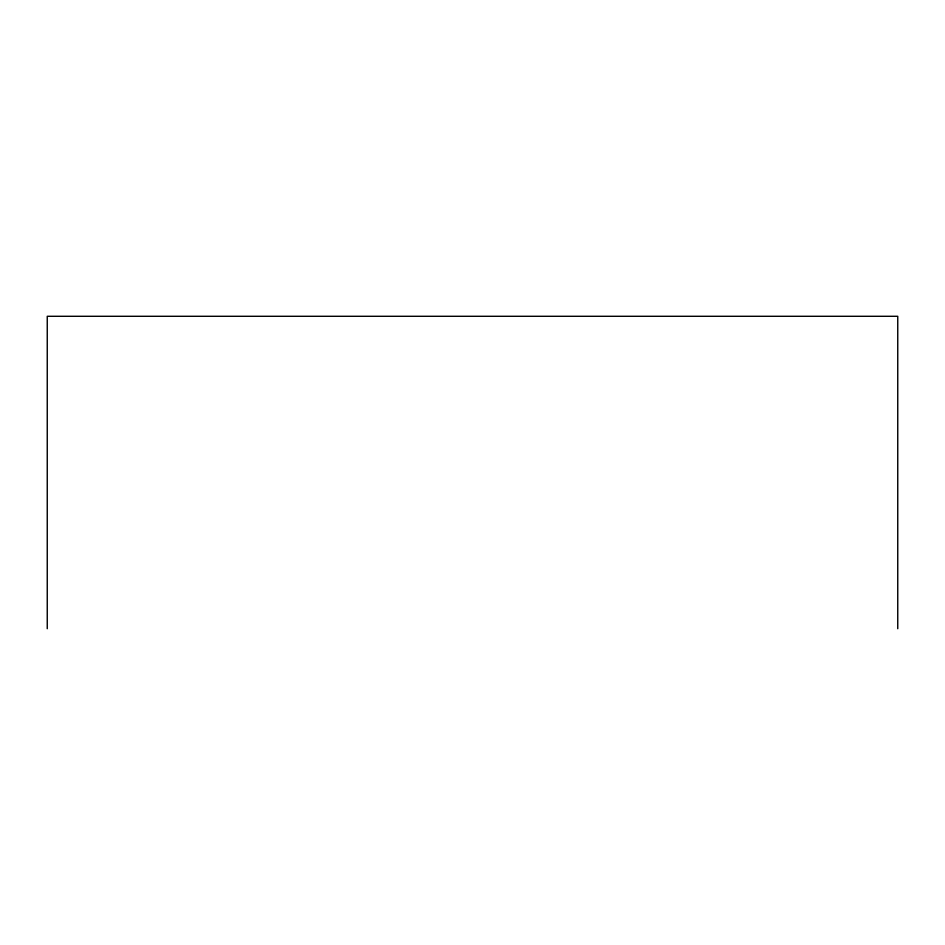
<?xml version="1.0" encoding="UTF-8"?>
<svg xmlns="http://www.w3.org/2000/svg" width="945" height="945" viewBox="0 0 945 945"><rect width="100%" height="100%" fill="white"/><g stroke="black" fill="none" stroke-linecap="round" stroke-linejoin="round"><path stroke-width="1.42" d="M897.75 628.708L897.75 316.291L47.25 316.291L47.25 628.708"/></g></svg>
